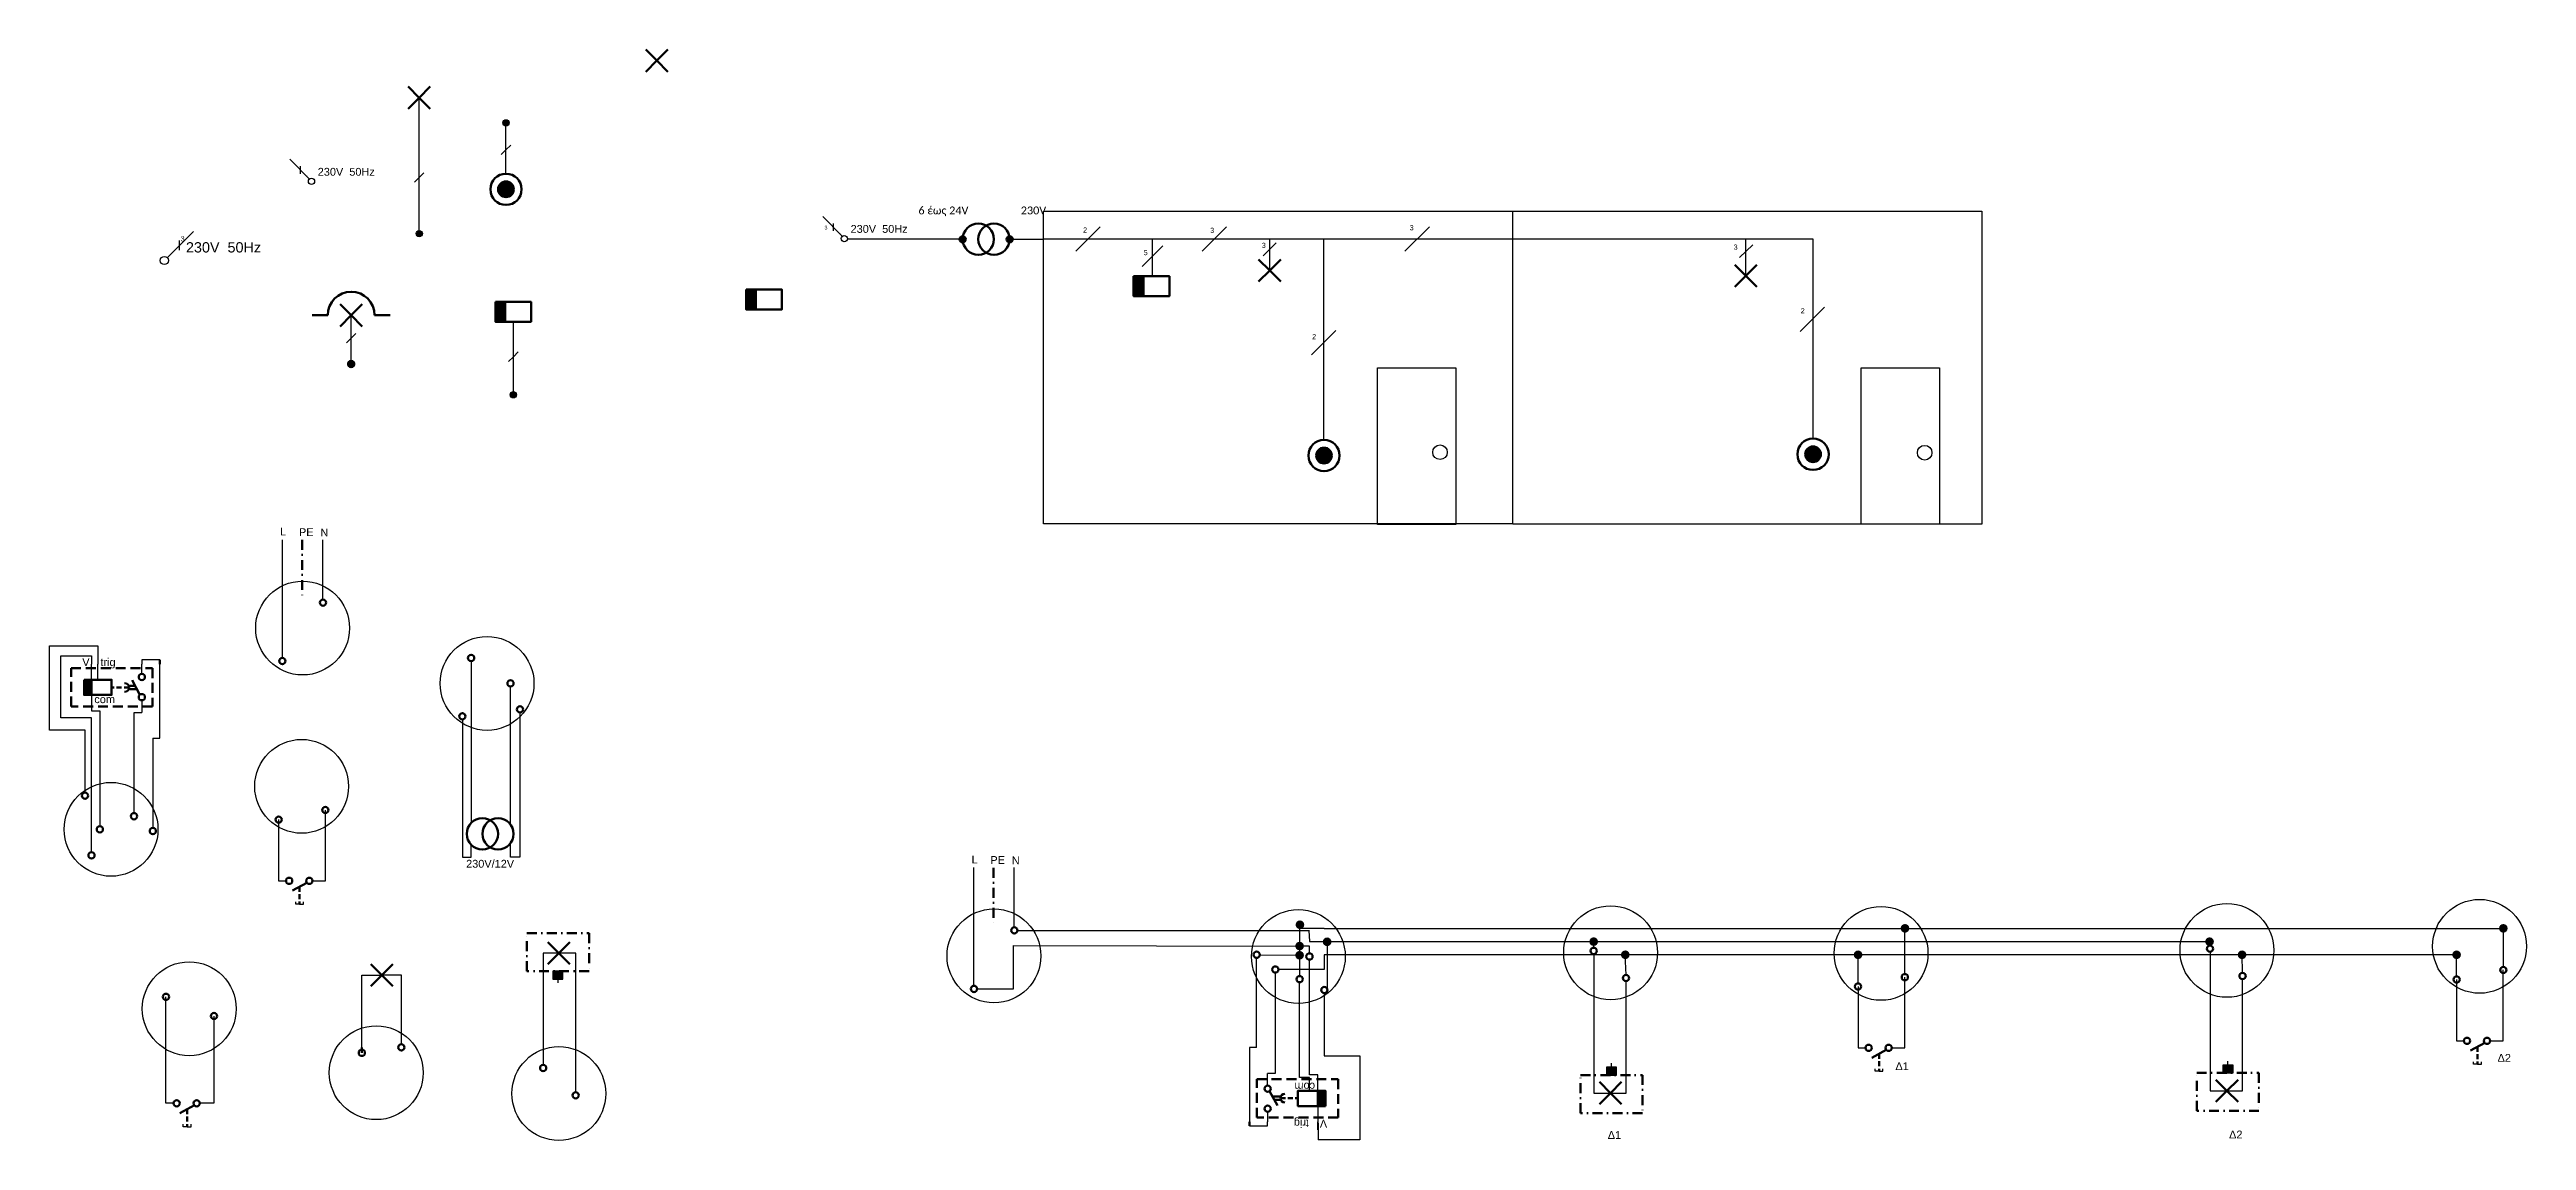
# Model space of a CAD drawing. Header units: millimetres. Extents: x 1700 to 3285, y 856 to 1553.
import ezdxf

# ---------------------------------------------------------------- set-up
doc = ezdxf.new("R2010")
doc.units = ezdxf.units.MM
doc.linetypes.add('DASHDOT2', pattern=[12.7, 6.35, -3.175, 0, -3.175])
doc.linetypes.add('DASHED2', pattern=[9.525, 6.35, -3.175])
for name, color, linetype, lineweight in [('2S', 7, 'Continuous', 200), ('S_2', 7, 'Continuous', 50), ('S_230', 40, 'Continuous', 100), ('S_2_ajonikh', 7, 'DASHDOT2', 50), ('s_2_diakek', 7, 'DASHED2', 50), ('S_4', 7, 'Continuous', 25)]:
    doc.layers.add(name, color=color, linetype=linetype, lineweight=lineweight)
for name, color, linetype in [('Επιστροφη', 6, 'Continuous'), ('Ουδετερος', 4, 'Continuous'), ('Φαση', 1, 'Continuous')]:
    doc.layers.add(name, color=color, linetype=linetype)
doc.styles.get("Standard").update_dxf_attribs({"font": 'arial.ttf'})
doc.dimstyles.new('ISO-25', dxfattribs={"dimtxt": 2.5, "dimasz": 2.5, "dimexe": 1.25, "dimexo": 0.625, "dimtad": 1, "dimtxsty": 'Standard', "dimcen": 2.5, "dimadec": 0, "dimazin": 0, "dimtfac": 1, "dimtmove": 0, "dimatfit": 3, "dimfxl": 1, "dimarcsym": 0})

msp = doc.modelspace()

# ---------------------------------------------------------------- hatches: boundary and pattern name
h = msp.add_hatch(color=256)
h.dxf.hatch_style = 1
edge = h.paths.add_edge_path()
edge.add_arc((1992.3, 1506.2), 2, 0, 360)
h = msp.add_hatch(color=256)
h.dxf.hatch_style = 1
edge = h.paths.add_edge_path()
edge.add_arc((1936.8, 1435.4), 2, 0, 360)
h = msp.add_hatch(color=256)
h.dxf.hatch_style = 1
edge = h.paths.add_edge_path()
edge.add_arc((2284.4, 1431.8), 2, 0, 360)
h = msp.add_hatch(color=256)
h.dxf.hatch_style = 1
edge = h.paths.add_edge_path()
edge.add_arc((2314.4, 1431.8), 2, 0, 360)
h = msp.add_hatch(color=256)
h.dxf.hatch_style = 1
edge = h.paths.add_edge_path()
edge.add_arc((1893.3, 1352), 2, 0, 360)
h = msp.add_hatch(color=256)
h.dxf.hatch_style = 1
edge = h.paths.add_edge_path()
edge.add_arc((1997, 1332.3), 2, 0, 360)
at = {"true_color": 0x000000}
h = msp.add_hatch(color=18, dxfattribs=at)
h.dxf.hatch_style = 1
edge = h.paths.add_edge_path()
edge.add_arc((2499.9, 979.9), 2.77, 0, 360)
h = msp.add_hatch(color=18, dxfattribs=at)
h.dxf.hatch_style = 1
edge = h.paths.add_edge_path()
edge.add_arc((2500.1, 993.5), 2.77, 0, 360)
h = msp.add_hatch(color=18, dxfattribs=at)
h.dxf.hatch_style = 1
edge = h.paths.add_edge_path()
edge.add_arc((2517.5, 982.6), 2.77, 0, 360)
h = msp.add_hatch(color=18, dxfattribs=at)
h.dxf.hatch_style = 1
edge = h.paths.add_edge_path()
edge.add_arc((2688, 982.7), 2.77, 0, 360)
h = msp.add_hatch(color=18, dxfattribs=at)
h.dxf.hatch_style = 1
edge = h.paths.add_edge_path()
edge.add_arc((2887.1, 991.2), 2.77, 0, 360)
h = msp.add_hatch(color=18, dxfattribs=at)
h.dxf.hatch_style = 1
edge = h.paths.add_edge_path()
edge.add_arc((3081.9, 982.7), 2.77, 0, 360)
h = msp.add_hatch(color=18, dxfattribs=at)
h.dxf.hatch_style = 1
edge = h.paths.add_edge_path()
edge.add_arc((3269.8, 991.2), 2.77, 0, 360)
h = msp.add_hatch(color=18, dxfattribs=at)
h.dxf.hatch_style = 1
edge = h.paths.add_edge_path()
edge.add_arc((2499.9, 974), 2.77, 0, 360)
h = msp.add_hatch(color=18, dxfattribs=at)
h.dxf.hatch_style = 1
edge = h.paths.add_edge_path()
edge.add_arc((2708.2, 974.3), 2.77, 0, 360)
h = msp.add_hatch(color=18, dxfattribs=at)
h.dxf.hatch_style = 1
edge = h.paths.add_edge_path()
edge.add_arc((2857.1, 974.3), 2.77, 0, 360)
h = msp.add_hatch(color=18, dxfattribs=at)
h.dxf.hatch_style = 1
edge = h.paths.add_edge_path()
edge.add_arc((3102.7, 974.3), 2.77, 0, 360)
h = msp.add_hatch(color=18, dxfattribs=at)
h.dxf.hatch_style = 1
edge = h.paths.add_edge_path()
edge.add_arc((3239.9, 974.3), 2.77, 0, 360)
at = {"layer": 'S_2'}
for points in [[(1987.3, 1463.7, 1), (1997.3, 1463.7, 1)], [(2823.3, 1294.3, 1), (2833.3, 1294.3, 1)], [(2510.5, 1293.5, 1), (2520.5, 1293.5, 1)]]:
    msp.add_hatch(color=256, dxfattribs=at).paths.add_polyline_path(points)
h = msp.add_hatch(color=256, dxfattribs=at)
h.dxf.hatch_style = 1
h.paths.add_polyline_path([(2152.2, 1399.6), (2145.9, 1399.6), (2145.9, 1386.9), (2152.2, 1386.9)])
h = msp.add_hatch(color=256, dxfattribs=at)
h.dxf.hatch_style = 1
h.paths.add_polyline_path([(2400, 1408.1), (2393.7, 1408.1), (2393.7, 1395.4), (2400, 1395.4)])
h = msp.add_hatch(color=256, dxfattribs=at)
h.dxf.hatch_style = 1
h.paths.add_polyline_path([(1991.8, 1391.7), (1985.5, 1391.7), (1985.5, 1379), (1991.8, 1379)])
h = msp.add_hatch(color=256, dxfattribs=at)
h.dxf.hatch_style = 1
h.paths.add_polyline_path([(1727.2, 1150.1), (1722.4, 1150.1), (1722.4, 1140.4), (1727.2, 1140.4)])
h = msp.add_hatch(color=256, dxfattribs=at)
h.dxf.hatch_style = 1
h.paths.add_polyline_path([(2511.6, 877.6), (2516.4, 877.6), (2516.4, 887.4), (2511.6, 887.4)])
at = {"layer": 'S_4'}
for points in [[(2022.2, 963.8), (2022.2, 958.8), (2028.7, 958.8), (2028.7, 963.8)], [(3096.9, 898.8), (3096.9, 903.8), (3090.4, 903.8), (3090.4, 898.8)], [(2702.6, 897.4), (2702.6, 902.4), (2696.1, 902.4), (2696.1, 897.4)]]:
    msp.add_hatch(color=256, dxfattribs=at).paths.add_polyline_path(points)

# ---------------------------------------------------------------- linework, layer by layer
for p, q in [((1936.8, 1437.4), (1936.8, 1522.3)), ((1992.3, 1473.7), (1992.3, 1504.2)), ((2253.6, 1431.8), (2210.7, 1431.8)), ((2284.4, 1431.8), (2253.6, 1431.8)), ((2314.4, 1431.8), (2335.9, 1431.8)), ((2828.3, 1431.9), (2336.1, 1431.9)), ((2356.8, 1424.1), (2372.4, 1439.7)), ((2399.3, 1414.4), (2412.4, 1427.6)), ((2405.8, 1408.2), (2405.8, 1431.9)), ((2437.5, 1424.1), (2453.1, 1439.7)), ((2476.6, 1421.1), (2485, 1429.4)), ((2480.8, 1412.3), (2480.8, 1431.9)), ((2515.5, 1333.3), (2515.5, 1432.1)), ((2567.3, 1424.1), (2582.9, 1439.7)), ((2781.3, 1420.1), (2789.8, 1428.3)), ((2785.4, 1408.4), (2785.4, 1432.1)), ((2828.3, 1334.6), (2828.3, 1431.9)), ((1893.3, 1354), (1893.3, 1383.2)), ((1997, 1334.3), (1997, 1379)), ((2820, 1372.8), (2835.6, 1388.4)), ((2507.5, 1357.8), (2523.1, 1373.4)), ((2515.5, 1303.5), (2515.5, 1333.3)), ((2828.3, 1304.3), (2828.3, 1334.8)), ((1849.3, 1164.1), (1849.3, 1239.7)), ((1875.2, 1201.5), (1875.2, 1239.7)), ((1700.4, 1118), (1700.4, 1171.8)), ((1700.4, 1171.8), (1731.2, 1171.8)), ((1707.6, 1125.7), (1707.6, 1165.4)), ((1707.6, 1165.4), (1727.2, 1165.4)), ((1727.2, 1165.4), (1727.2, 1160.2)), ((1727.2, 1150.1), (1727.2, 1160.2)), ((1731.2, 1171.8), (1731.2, 1160.2)), ((1731.2, 1150.1), (1731.2, 1160.2)), ((1771, 1162.9), (1759.4, 1162.9)), ((1759.4, 1162.9), (1759.4, 1160.2)), ((1759.4, 1153.9), (1759.4, 1160.2)), ((1771, 1112.8), (1771, 1160.2)), ((1970, 1162.1), (1970, 1058.6)), ((1995.2, 1057.5), (1995.2, 1145.8)), ((1727.2, 1125.7), (1707.6, 1125.7)), ((1727.2, 1140.4), (1727.2, 1130.3)), ((1727.2, 1130.3), (1732.5, 1130.3)), ((1727.2, 1039.9), (1727.2, 1125.7)), ((1732.5, 1130.3), (1732.5, 1056.5)), ((1754.4, 1064.9), (1754.4, 1129.2)), ((1754.4, 1129.2), (1759.4, 1129.2)), ((1759.4, 1137), (1759.4, 1129.2)), ((2001.2, 1129.2), (2001.2, 1036.8)), ((1723.1, 1118), (1700.4, 1118)), ((1723.1, 1078), (1723.1, 1118)), ((1766.4, 1112.8), (1766.4, 1055.4)), ((1766.4, 1112.8), (1771, 1112.8)), ((1964.4, 1124.8), (1964.4, 1036.8)), ((1876.8, 1021.6), (1876.8, 1066.8)), ((1846.9, 1060.7), (1846.9, 1021.6)), ((1995.2, 1036.8), (1995.2, 1045.7)), ((1964.4, 1036.8), (1970, 1036.8)), ((1970, 1036.8), (1970, 1044.6)), ((2001.2, 1036.8), (1995.2, 1036.8)), ((1846.9, 1021.6), (1851.6, 1021.6)), ((1868.5, 1021.6), (1876.8, 1021.6)), ((1857.8, 1006.6), (1857.8, 1008.1)), ((1860.3, 1006.6), (1857.8, 1006.6)), ((1860.3, 1006.6), (1862.8, 1006.6)), ((1862.8, 1006.6), (1862.8, 1008.1)), ((2036.9, 975.4), (2016.1, 975.4)), ((2016.1, 975.4), (2016.1, 903.9)), ((2036.9, 886.5), (2036.9, 975.4)), ((2472.4, 915), (2472.4, 972.3)), ((2506.2, 897.5), (2506.2, 971.2)), ((2688, 974.8), (2688, 885.9)), ((3082.2, 976.2), (3082.2, 887.3)), ((1900.1, 915.1), (1900.1, 961.2)), ((1900.1, 961.2), (1912.9, 961.2)), ((1925.4, 961.2), (1912.9, 961.2)), ((1925.4, 917.1), (1925.4, 961.2)), ((2484.3, 962.9), (2484.3, 898.5)), ((2708.7, 885.9), (2708.7, 957.4)), ((2857.1, 954), (2857.1, 914.8)), ((2887, 914.8), (2887, 960)), ((3103, 887.3), (3103, 958.8)), ((3239.9, 958.5), (3239.9, 919.3)), ((3269.8, 919.3), (3269.8, 964.6)), ((1774.8, 879.4), (1774.8, 947.4)), ((1805.5, 935.1), (1805.5, 879.4)), ((2515.7, 949.8), (2515.7, 909.8)), ((3239.9, 919.3), (3244.6, 919.3)), ((3261.4, 919.3), (3269.8, 919.3)), ((2472.4, 915), (2467.8, 915)), ((2467.8, 915), (2467.8, 867.5)), ((2515.7, 909.8), (2538.4, 909.8)), ((2538.4, 909.8), (2538.4, 856)), ((2857.1, 914.8), (2861.8, 914.8)), ((2878.6, 914.8), (2887, 914.8)), ((3250.8, 904.4), (3250.8, 905.9)), ((3253.3, 904.4), (3250.8, 904.4)), ((3253.3, 904.4), (3255.8, 904.4)), ((3255.8, 904.4), (3255.8, 905.9)), ((2479.4, 890.7), (2479.4, 898.5)), ((2484.3, 898.5), (2479.4, 898.5)), ((2511.6, 897.5), (2506.2, 897.5)), ((2511.6, 887.4), (2511.6, 897.5)), ((2868, 899.8), (2868, 901.3)), ((2870.5, 899.8), (2868, 899.8)), ((2870.5, 899.8), (2873, 899.8)), ((2873, 899.8), (2873, 901.3)), ((3082.2, 887.3), (3103, 887.3)), ((1779.7, 879.4), (1774.8, 879.4)), ((1805.5, 879.4), (1796.5, 879.4)), ((2479.4, 873.9), (2479.4, 867.5)), ((2511.6, 877.6), (2511.7, 856)), ((2688, 885.9), (2708.7, 885.9)), ((1785.9, 864.4), (1785.9, 865.9)), ((1788.4, 864.4), (1785.9, 864.4)), ((1788.4, 864.4), (1790.9, 864.4)), ((1790.9, 864.4), (1790.9, 865.9)), ((2467.8, 864.9), (2479.4, 864.9)), ((2479.4, 864.9), (2479.4, 867.5)), ((2511.6, 862.3), (2511.6, 867.5)), ((2538.4, 856), (2511.7, 856))]:
    msp.add_line(p, q)
at = {"color": 1}
msp.add_line((2291.6, 954.5), (2291.6, 1030.1), dxfattribs=at)
at = {"color": 4}
msp.add_line((2317.4, 991.9), (2317.4, 1030.1), dxfattribs=at)
at = {"color": 7}
for p, q in [((2499.8, 895.9), (2499.8, 956.8)), ((2506.2, 895.9), (2499.8, 895.9)), ((2506.2, 887.4), (2506.2, 895.9))]:
    msp.add_line(p, q, dxfattribs=at)
for points in [[(2336.1, 1449.8), (2636.1, 1449.8), (2636.1, 1249.8), (2336.1, 1249.8)], [(2636.2, 1449.7), (2936.2, 1449.7), (2936.2, 1249.7), (2636.2, 1249.7)], [(2549.8, 1349.5), (2599.8, 1349.5), (2599.8, 1249.5), (2549.8, 1249.5)], [(2859.1, 1349.6), (2909.1, 1349.6), (2909.1, 1249.6), (2859.1, 1249.6)]]:
    msp.add_lwpolyline(points, close=True)
for centre, radius in [((1992.3, 1506.2), 2), ((1992.3, 1506.2), 2), ((1992.3, 1506.2), 2), ((1867.9, 1468.8), 2), ((1936.8, 1435.4), 2), ((1936.8, 1435.4), 2), ((2208.7, 1432.2), 2), ((1773.8, 1418.2), 2.63), ((1997, 1332.3), 2), ((2589.7, 1295.6), 4.67), ((2899.7, 1295.3), 4.67)]:
    msp.add_circle(centre, radius)
at = {"layer": '2S'}
for p, q in [((1758.1, 1140.6), (1753.1, 1149.8)), ((1864.9, 1020.3), (1855.7, 1015.3)), ((2875.1, 913.6), (2865.9, 908.5)), ((3257.9, 918.1), (3248.7, 913)), ((2480.7, 887.2), (2485.7, 878)), ((1793, 878.2), (1783.7, 873.1))]:
    msp.add_line(p, q, dxfattribs=at)
at = {"layer": 'S_2'}
for p, q in [((2088.8, 1546), (2081.8, 1553.1)), ((2088.8, 1546), (2095.9, 1553.1)), ((2088.8, 1546), (2081.8, 1538.9)), ((2088.8, 1546), (2095.9, 1538.9)), ((1936.8, 1522.3), (1929.7, 1529.4)), ((1936.8, 1522.3), (1929.7, 1515.2)), ((1936.8, 1522.3), (1943.9, 1529.4)), ((1936.8, 1522.3), (1943.9, 1515.2)), ((2480.8, 1411.8), (2473.7, 1418.8)), ((2480.8, 1411.8), (2473.7, 1404.7)), ((2480.8, 1411.8), (2487.8, 1418.8)), ((2480.8, 1411.8), (2487.8, 1404.7)), ((2785.4, 1408.4), (2778.3, 1415.5)), ((2785.4, 1408.4), (2792.4, 1415.5)), ((2785.4, 1408.4), (2778.3, 1401.4)), ((2785.4, 1408.4), (2792.4, 1401.4)), ((1878.3, 1383.2), (1868.3, 1383.2)), ((1893.3, 1383.2), (1886.2, 1390.3)), ((1893.3, 1383.2), (1886.2, 1376.1)), ((1893.3, 1383.2), (1900.4, 1390.3)), ((1893.3, 1383.2), (1900.4, 1376.1)), ((1908.3, 1383.2), (1918.3, 1383.2)), ((1751, 1146.3), (1755, 1146.3)), ((1751, 1144.1), (1756.2, 1144.1)), ((2026.1, 975.4), (2019, 982.4)), ((2026.1, 975.4), (2033.1, 982.4)), ((1912.9, 961.2), (1905.9, 968.3)), ((1912.9, 961.2), (1920, 968.3)), ((2026.1, 975.4), (2019, 968.3)), ((2026.1, 975.4), (2033.1, 968.3)), ((1912.9, 961.2), (1905.9, 954.2)), ((1912.9, 961.2), (1920, 954.2)), ((2698.8, 885.9), (2691.7, 893)), ((2698.8, 885.9), (2705.8, 893)), ((3093, 887.3), (3086, 894.4)), ((3093, 887.3), (3086, 880.2)), ((3093, 887.3), (3100.1, 894.4)), ((3093, 887.3), (3100.1, 880.2)), ((2487.8, 883.7), (2482.6, 883.7)), ((2487.8, 881.5), (2483.8, 881.5)), ((2698.8, 885.9), (2691.7, 878.8)), ((2698.8, 885.9), (2705.8, 878.8))]:
    msp.add_line(p, q, dxfattribs=at)
for points in [[(2145.9, 1399.6), (2168.8, 1399.6), (2168.8, 1386.9), (2145.9, 1386.9)], [(2145.9, 1399.6), (2152.2, 1399.6), (2152.2, 1386.9), (2145.9, 1386.9)], [(2393.7, 1408.1), (2416.6, 1408.1), (2416.6, 1395.4), (2393.7, 1395.4)], [(2393.7, 1408.1), (2400, 1408.1), (2400, 1395.4), (2393.7, 1395.4)], [(1985.5, 1391.7), (2008.4, 1391.7), (2008.4, 1379), (1985.5, 1379)], [(1985.5, 1391.7), (1991.8, 1391.7), (1991.8, 1379), (1985.5, 1379)], [(1722.4, 1150.1), (1740, 1150.1), (1740, 1140.4), (1722.4, 1140.4)], [(1722.4, 1150.1), (1727.2, 1150.1), (1727.2, 1140.4), (1722.4, 1140.4)], [(2516.4, 877.6), (2498.8, 877.6), (2498.8, 887.4), (2516.4, 887.4)], [(2516.4, 877.6), (2511.6, 877.6), (2511.6, 887.4), (2516.4, 887.4)]]:
    msp.add_lwpolyline(points, close=True, dxfattribs=at)
for centre, radius in [((1992.3, 1463.7), 10), ((1992.3, 1463.7), 5), ((2294.4, 1431.8), 10), ((2304.4, 1431.8), 10), ((2284.4, 1431.8), 2), ((2314.4, 1431.8), 2), ((1893.3, 1352), 2), ((2515.5, 1293.5), 10), ((2828.3, 1294.3), 10), ((2828.3, 1294.3), 5), ((2515.5, 1293.5), 5), ((1875.2, 1199.5), 2), ((1849.3, 1162.1), 2), ((1970, 1164.1), 2), ((1759.4, 1151.9), 2), ((1759.4, 1139), 2), ((1995.2, 1147.8), 2), ((1964.4, 1126.8), 2), ((2001.2, 1131.2), 2), ((1723.1, 1076), 2), ((1754.4, 1062.9), 2), ((1846.9, 1060.7), 2), ((1876.8, 1066.8), 2), ((1977.2, 1051.6), 10), ((1987.2, 1051.6), 10), ((1732.5, 1054.5), 2), ((1766.4, 1053.4), 2), ((1727.2, 1037.9), 2), ((1853.6, 1021.6), 2), ((1866.5, 1021.6), 2), ((2317.4, 989.9), 2), ((2472.4, 974.3), 2), ((2484.3, 964.9), 2), ((2506.2, 973.2), 2), ((2688, 976.8), 2), ((3082.2, 978.2), 2), ((3269.8, 964.6), 2), ((2291.6, 952.5), 2), ((2499.9, 958.7), 2), ((2515.7, 951.8), 2), ((2708.7, 959.4), 2), ((2857.1, 954), 2), ((2887, 960), 2), ((3103, 960.8), 2), ((3239.9, 958.5), 2), ((1774.8, 947.4), 2), ((1805.5, 935.1), 2), ((3246.6, 919.3), 2), ((3259.4, 919.3), 2), ((1900.1, 911.6), 2), ((1925.4, 915.1), 2), ((2016.1, 901.9), 2), ((2863.8, 914.8), 2), ((2876.6, 914.8), 2), ((2479.4, 888.7), 2), ((1781.7, 879.4), 2), ((1794.5, 879.4), 2), ((2036.9, 884.5), 2), ((2479.4, 875.9), 2)]:
    msp.add_circle(centre, radius, dxfattribs=at)
for centre, radius, start, end in [((1893.3, 1383.2), 15, 0, 180), ((1748.4, 1145.2), 2.81, 270, 90), ((2490.4, 882.6), 2.81, 90, 270)]:
    msp.add_arc(centre, radius, start, end, dxfattribs=at)
at = {"layer": 'S_230'}
for p, q in [((1771, 1160.2), (1771, 1162.9)), ((1900.1, 911.6), (1900.1, 915.1)), ((2467.8, 867.5), (2467.8, 864.9))]:
    msp.add_line(p, q, dxfattribs=at)
at = {"layer": 'S_2_ajonikh'}
for p, q in [((1861.9, 1239.5), (1861.9, 1202.9)), ((2005.6, 988.1), (2045.4, 988.1)), ((2005.6, 963.8), (2005.6, 988.1)), ((2045.4, 988.1), (2045.4, 963.8)), ((2045.4, 963.8), (2005.6, 963.8))]:
    msp.add_line(p, q, dxfattribs=at)
at = {"layer": 'S_2_ajonikh', "color": 3}
for p, q in [((2304.1, 1029.9), (2304.1, 993.3)), ((2679.5, 873.1), (2679.5, 897.4)), ((2679.5, 897.4), (2719.2, 897.4)), ((2719.2, 897.4), (2719.2, 873.1)), ((3073.7, 874.5), (3073.7, 898.8)), ((3073.7, 898.8), (3113.5, 898.8)), ((3113.5, 898.8), (3113.5, 874.5)), ((2719.2, 873.1), (2679.5, 873.1)), ((3113.5, 874.5), (3073.7, 874.5))]:
    msp.add_line(p, q, dxfattribs=at)
at = {"layer": 's_2_diakek', "ltscale": 0.5}
for p, q in [((1751.2, 1145.2), (1740, 1145.2)), ((1860.3, 1017.8), (1860.3, 1006.6)), ((2870.5, 911), (2870.5, 899.8)), ((3253.3, 915.5), (3253.3, 904.4)), ((1788.4, 875.6), (1788.4, 864.4)), ((2487.6, 882.6), (2498.8, 882.6))]:
    msp.add_line(p, q, dxfattribs=at)
at = {"layer": 's_2_diakek'}
for points in [[(1714.1, 1157.6), (1766.3, 1157.6), (1766.3, 1133), (1714.1, 1133)], [(2524.6, 870.2), (2472.5, 870.2), (2472.5, 894.8), (2524.6, 894.8)]]:
    msp.add_lwpolyline(points, close=True, dxfattribs=at)
at = {"layer": 'S_4'}
for p, q in [((1992.3, 1488.9), (1995.3, 1492)), ((1860.9, 1473.7), (1860.9, 1478.5)), ((1936.8, 1471.2), (1939.8, 1474.2)), ((1989.3, 1485.9), (1992.3, 1488.9)), ((1933.8, 1468.2), (1936.8, 1471.2)), ((2201.7, 1437.1), (2201.7, 1441.9)), ((1783.5, 1424.7), (1783.5, 1431)), ((1890.3, 1365.6), (1893.3, 1368.6)), ((1893.3, 1368.6), (1896.3, 1371.6)), ((1994, 1353.6), (1997, 1356.6)), ((1997, 1356.6), (2000, 1359.7)), ((2022.2, 963.8), (2022.2, 958.8)), ((2028.7, 963.8), (2022.2, 963.8)), ((2022.2, 958.8), (2028.7, 958.8)), ((2025.4, 958.8), (2025.4, 956.3)), ((2028.7, 958.8), (2028.7, 963.8)), ((2699.4, 902.4), (2699.4, 904.9)), ((3096.9, 903.8), (3090.4, 903.8)), ((3090.4, 903.8), (3090.4, 898.8)), ((3093.6, 903.8), (3093.6, 906.3)), ((3096.9, 898.8), (3096.9, 903.8)), ((2702.6, 902.4), (2696.1, 902.4)), ((2696.1, 902.4), (2696.1, 897.4)), ((2696.1, 897.4), (2702.6, 897.4)), ((2702.6, 897.4), (2702.6, 902.4)), ((3090.4, 898.8), (3096.9, 898.8))]:
    msp.add_line(p, q, dxfattribs=at)
for centre in [(1862.2, 1183.2), (1980.2, 1147.8), (1861.6, 1082), (1739.7, 1054.5), (2304.4, 973.6), (2499.1, 973.2), (2698.8, 975.6), (2871.8, 975.2), (3093, 977.1), (3254.6, 979.7), (1789.7, 939.8), (1909.3, 898.9), (2026.1, 885.6)]:
    msp.add_circle(centre, 30, dxfattribs=at)
at = {"layer": 'Επιστροφη'}
for p, q in [((2515.7, 991.2), (2499.9, 991.2)), ((2499.9, 991.2), (2499.9, 960.7)), ((2515.7, 991.2), (3269.8, 991.2)), ((2887, 962), (2887.1, 991.2)), ((3269.8, 991.2), (3269.8, 966.6))]:
    msp.add_line(p, q, dxfattribs=at)
at = {"layer": 'Ουδετερος'}
for p, q in [((2319.4, 989.9), (2506.2, 989.9)), ((2506.4, 982.7), (2506.1, 989.9)), ((2506.2, 982.7), (3082, 982.7)), ((2517.7, 951.8), (2517.8, 982.7)), ((2688, 978.8), (2688, 982.7)), ((3081.9, 982.7), (3081.9, 980.2))]:
    msp.add_line(p, q, dxfattribs=at)
at = {"layer": 'Φαση'}
for p, q in [((2317, 974.4), (2317, 980.2)), ((2317, 980.2), (2499.9, 979.9)), ((2317, 952.5), (2317, 974.6)), ((2474.4, 974.3), (2499.9, 974)), ((2506.2, 979.9), (2499.9, 979.9)), ((2506.2, 975.2), (2506.2, 979.9)), ((3239.9, 974.3), (2515.7, 974.3)), ((2515.7, 974.3), (2515.7, 967.7)), ((2515.7, 967.7), (2515.7, 965.9)), ((2708.7, 961.4), (2708.2, 974.3)), ((2857.1, 956), (2857.1, 974.3)), ((3103, 962.8), (3102.7, 974.3)), ((3239.9, 960.5), (3239.9, 974.3)), ((2293.6, 952.5), (2317, 952.5)), ((2515.7, 964.9), (2486.3, 964.9)), ((2515.7, 966), (2515.7, 964.9))]:
    msp.add_line(p, q, dxfattribs=at)

# ---------------------------------------------------------------- texts
at = {"attachment_point": 1}
for s, insert, char_height, width in [('{\\fArial|b0|i0|c161|p34;230\\fArial|b0|i0|c0|p34;V  50Hz}', (1871.9, 1477.4), 5, 39.198), ('{\\fCalibri|b0|i0|c0|p34;6 έως 24V                   230V}', (2256.1, 1452.7), 5, 83.97), ('{\\fArial|b0|i0|c161|p34;230\\fArial|b0|i0|c0|p34;V  50Hz}', (1787.6, 1429.9), 6.586, 51.634), ('{\\fArial|b0|i0|c161|p34;230\\fArial|b0|i0|c0|p34;V  50Hz}', (2212.7, 1440.9), 5, 39.198), ('{\\fArial|b0|i0|c0|p34;V}', (1721.3, 1163.9), 5, 27.147), ('{\\fArial|b0|i0|c0|p34;trig}', (1732.9, 1163.9), 5, 27.147), ('{\\fArial|b0|i0|c0|p34;com}', (1729, 1140.2), 5, 27.147), ('{\\fArial|b0|i0|c161|p34;230\\fArial|b0|i0|c0|p34;V/12V}', (1966.8, 1035), 5, 27.147), ('{\\fArial|b0|i0|c161|p34;Δ1}', (2881, 905.6), 5, 39.198), ('{\\fArial|b0|i0|c161|p34;Δ2}', (3266.1, 910.9), 5, 39.198), ('{\\fArial|b0|i0|c161|p34;Δ1}', (2697, 861.6), 5, 39.198), ('{\\fArial|b0|i0|c161|p34;Δ2}', (3094.4, 861.9), 5, 39.198)]:
    msp.add_mtext(s, dxfattribs=dict(at, insert=insert, char_height=char_height, width=width))
for s, width, gutter_width, insert, char_height in [('3', 2.759, 16.5, (1784.2, 1433.7), 3.29), ('3', 2.414, 12.5, (2196, 1440.4), 2.5), ('2', 2.759, 16.5, (2361.4, 1439.3), 3.29), ('{\\fArial|b0|i0|c161|p34;3}', 2.759, 16.5, (2442.7, 1439.1), 3.293), ('{\\fArial|b0|i0|c161|p34;3}', 2.759, 16.5, (2475.7, 1429.5), 3.293), ('{\\fArial|b0|i0|c161|p34;3}', 2.759, 16.5, (2570.3, 1440.8), 3.293), ('{\\fArial|b0|i0|c161|p34;3}', 2.759, 16.5, (2777.5, 1428.4), 3.293), ('{\\fArial|b0|i0|c161|p34;5}', 2.759, 16.5, (2400.2, 1424.9), 3.293), ('2', 2.759, 16.5, (2820.4, 1387.7), 3.29), ('2', 2.759, 16.5, (2507.9, 1371.1), 3.29)]:
    msp.add_mtext_dynamic_manual_height_columns(s, width=width, gutter_width=gutter_width, heights=[0], dxfattribs=dict(at, insert=insert, char_height=char_height))
at = {"char_height": 5, "width": 27.147, "attachment_point": 1, "rotation": 180}
for s, insert in [('{\\fArial|b0|i0|c0|p34;com}', (2509.8, 887.5)), ('{\\fArial|b0|i0|c0|p34;trig}', (2505.9, 863.9)), ('{\\fArial|b0|i0|c0|p34;V}', (2517.5, 863.8))]:
    msp.add_mtext(s, dxfattribs=dict(at, insert=insert))
at = {"layer": 'S_2_ajonikh', "width": 21.898, "attachment_point": 1}
for s, insert, char_height in [('L', (1847.8, 1247.4), 5), ('{\\H2x;PE}', (1859.9, 1247), 2.5), ('N', (1873.6, 1246.8), 5), ('L', (2290.1, 1037.7), 5), ('{\\H2x;PE}', (2302.1, 1037.4), 2.5), ('N', (2315.8, 1037.2), 5)]:
    msp.add_mtext(s, dxfattribs=dict(at, insert=insert, char_height=char_height))

# ---------------------------------------------------------------- leaders
for points in [[(1866.6, 1470.3), (1854.1, 1482.9)], [(2207.4, 1433.8), (2194.9, 1446.3)], [(1776, 1420.3), (1792.5, 1436.8)]]:
    msp.add_leader(points, dimstyle='ISO-25')

doc.saveas('drawing.dxf')
